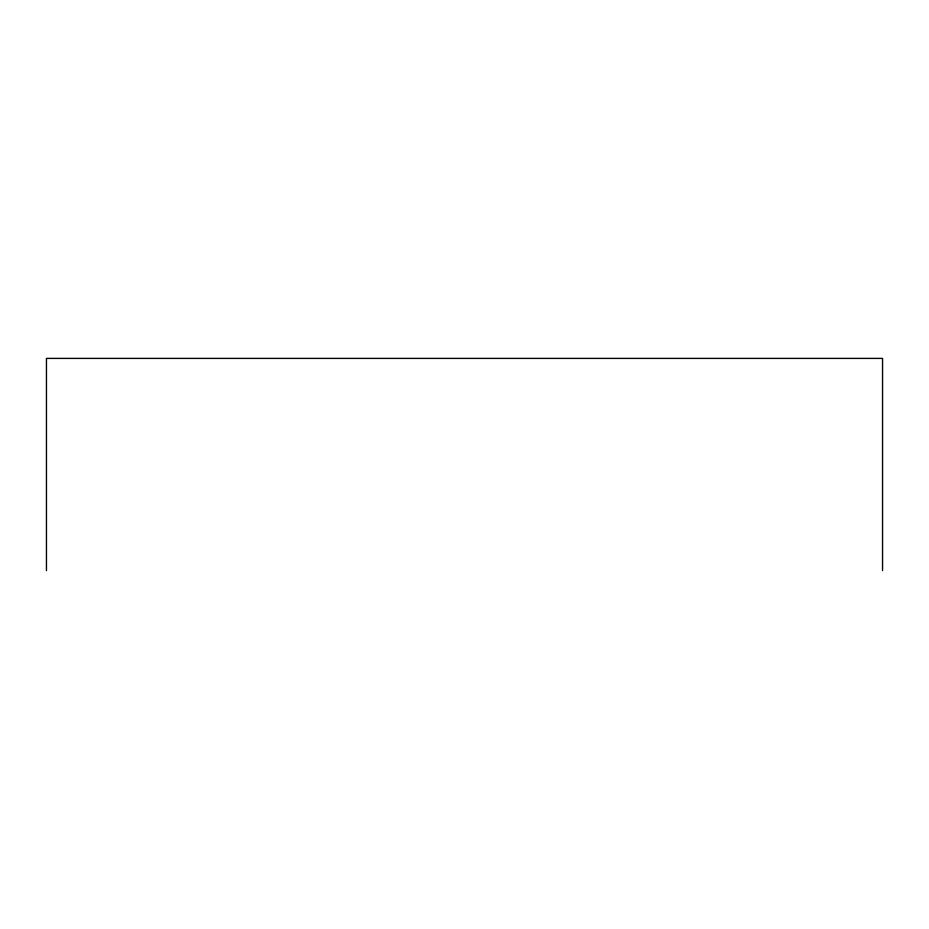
<?xml version="1.0" encoding="UTF-8"?>
<svg xmlns="http://www.w3.org/2000/svg" width="929" height="929" viewBox="0 0 929 929"><rect width="100%" height="100%" fill="white"/><g stroke="black" fill="none" stroke-linecap="round" stroke-linejoin="round"><path stroke-width="1.39" d="M882.55 570.603L882.55 358.397L46.45 358.397L46.45 570.603"/></g></svg>
